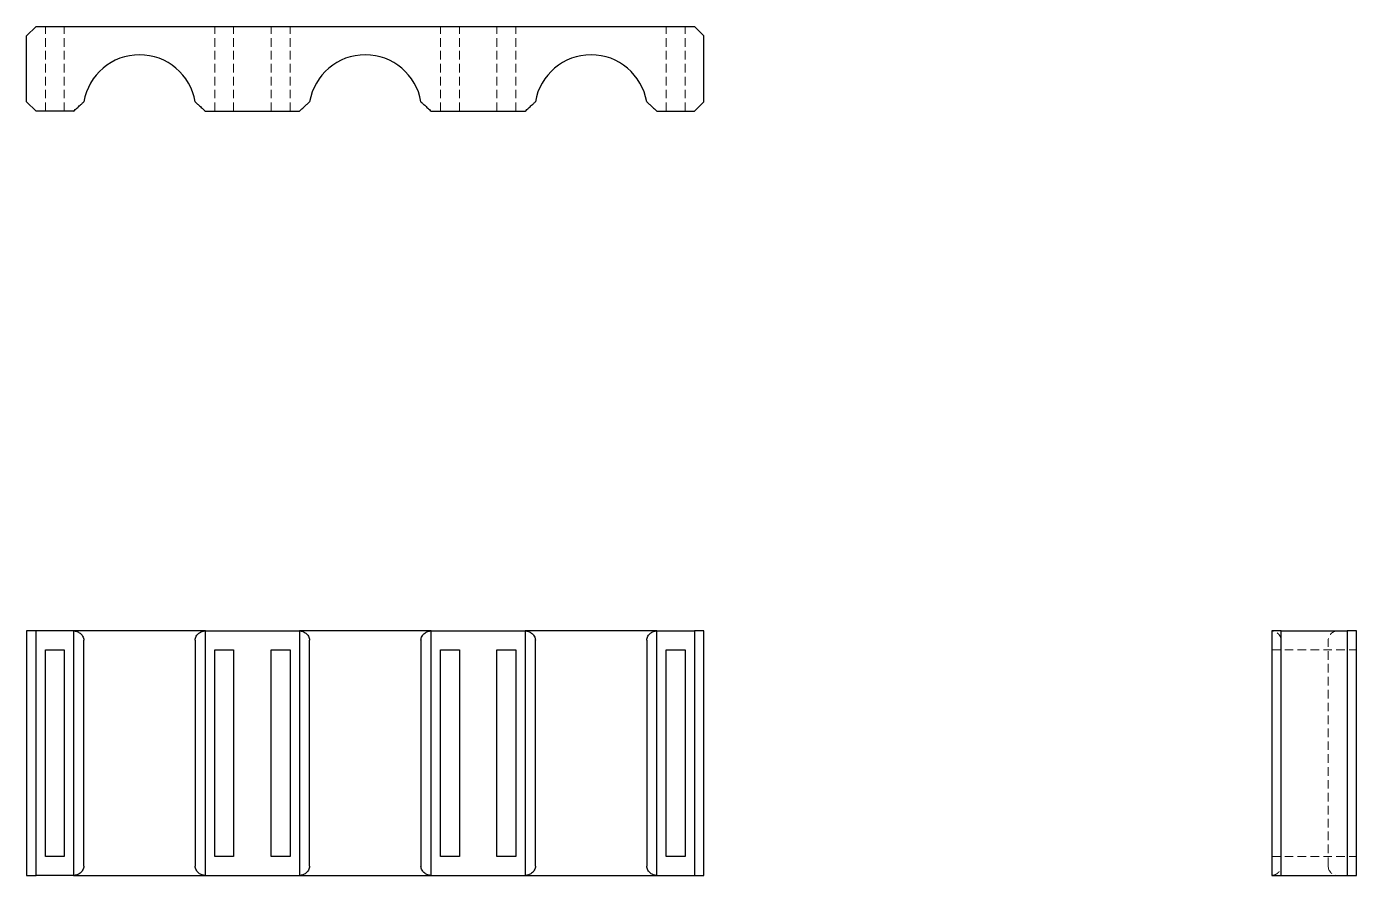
# Model space of a CAD drawing. Header units: millimetres. Extents: x 33 to 229, y 39 to 164.
import ezdxf

# ---------------------------------------------------------------- set-up
doc = ezdxf.new("R2010")
doc.units = ezdxf.units.MM
doc.linetypes.add('HIDDEN', pattern=[1.905, 1.27, -0.635])

msp = doc.modelspace()

# ---------------------------------------------------------------- linework, layer by layer
at = {"color": 7, "linetype": 'Continuous', "lineweight": 25}
for p, q in [((33, 162.94), (34.39, 164.33)), ((34.39, 164.33), (131.61, 164.33)), ((131.61, 164.33), (133, 162.94)), ((33, 153.21), (33, 162.94)), ((133, 153.21), (133, 162.94)), ((34.39, 151.83), (33, 153.21)), ((133, 153.21), (131.61, 151.83)), ((39.94, 151.83), (34.39, 151.83)), ((59.39, 151.83), (73.28, 151.83)), ((92.72, 151.83), (106.61, 151.83)), ((126.06, 151.83), (131.61, 151.83)), ((33, 75.06), (33, 38.94)), ((34.39, 75.06), (33, 75.06)), ((34.39, 38.94), (34.39, 75.06)), ((39.94, 75.06), (34.39, 75.06)), ((59.39, 75.06), (39.94, 75.06)), ((39.94, 75.06), (39.94, 38.94)), ((59.39, 38.94), (59.39, 75.06)), ((59.39, 75.06), (73.28, 75.06)), ((92.72, 75.06), (73.28, 75.06)), ((73.28, 75.06), (73.28, 38.94)), ((92.72, 38.94), (92.72, 75.06)), ((92.72, 75.06), (106.61, 75.06)), ((126.06, 75.06), (106.61, 75.06)), ((106.61, 75.06), (106.61, 38.94)), ((126.06, 38.94), (126.06, 75.06)), ((126.06, 75.06), (131.61, 75.06)), ((131.61, 75.06), (131.61, 38.94)), ((133, 75.06), (131.61, 75.06)), ((133, 38.94), (133, 75.06)), ((216.83, 75.06), (216.83, 38.94)), ((218.21, 75.06), (216.83, 75.06)), ((218.21, 38.94), (218.21, 75.06)), ((218.21, 75.06), (227.94, 75.06)), ((227.94, 75.06), (227.94, 38.94)), ((229.33, 75.06), (227.94, 75.06)), ((229.33, 38.94), (229.33, 75.06)), ((41.45, 40.33), (41.45, 73.67)), ((57.88, 73.67), (57.88, 40.33)), ((74.78, 40.33), (74.78, 73.67)), ((91.22, 73.67), (91.22, 40.33)), ((108.12, 40.33), (108.12, 73.67)), ((124.55, 73.67), (124.55, 40.33)), ((35.78, 72.28), (38.56, 72.28)), ((35.78, 41.72), (35.78, 72.28)), ((38.56, 72.28), (38.56, 41.72)), ((60.78, 72.28), (63.56, 72.28)), ((60.78, 41.72), (60.78, 72.28)), ((63.56, 72.28), (63.56, 41.72)), ((69.11, 72.28), (71.89, 72.28)), ((69.11, 41.72), (69.11, 72.28)), ((71.89, 72.28), (71.89, 41.72)), ((94.11, 72.28), (96.89, 72.28)), ((94.11, 41.72), (94.11, 72.28)), ((96.89, 72.28), (96.89, 41.72)), ((102.44, 72.28), (105.22, 72.28)), ((102.44, 41.72), (102.44, 72.28)), ((105.22, 72.28), (105.22, 41.72)), ((127.44, 72.28), (130.22, 72.28)), ((127.44, 41.72), (127.44, 72.28)), ((130.22, 72.28), (130.22, 41.72)), ((38.56, 41.72), (35.78, 41.72)), ((63.56, 41.72), (60.78, 41.72)), ((71.89, 41.72), (69.11, 41.72)), ((96.89, 41.72), (94.11, 41.72)), ((105.22, 41.72), (102.44, 41.72)), ((130.22, 41.72), (127.44, 41.72)), ((33, 38.94), (34.39, 38.94)), ((39.94, 38.94), (34.39, 38.94)), ((39.94, 38.94), (59.39, 38.94)), ((59.39, 38.94), (73.28, 38.94)), ((73.28, 38.94), (92.72, 38.94)), ((92.72, 38.94), (106.61, 38.94)), ((106.61, 38.94), (126.06, 38.94)), ((126.06, 38.94), (131.61, 38.94)), ((131.61, 38.94), (133, 38.94)), ((216.83, 38.94), (218.21, 38.94)), ((218.21, 38.94), (227.94, 38.94)), ((227.94, 38.94), (229.33, 38.94))]:
    msp.add_line(p, q, dxfattribs=at)
at = {"color": 7, "linetype": 'HIDDEN', "lineweight": 18}
for p, q in [((35.78, 151.83), (35.78, 164.33)), ((38.56, 151.83), (38.56, 164.33)), ((60.78, 151.83), (60.78, 164.33)), ((63.56, 151.83), (63.56, 164.33)), ((69.11, 151.83), (69.11, 164.33)), ((71.89, 151.83), (71.89, 164.33)), ((94.11, 151.83), (94.11, 164.33)), ((96.89, 151.83), (96.89, 164.33)), ((102.44, 151.83), (102.44, 164.33)), ((105.22, 151.83), (105.22, 164.33)), ((127.44, 151.83), (127.44, 164.33)), ((130.22, 151.83), (130.22, 164.33)), ((218.21, 73.67), (218.21, 40.33)), ((225.16, 40.33), (225.16, 73.67)), ((216.83, 72.28), (229.33, 72.28)), ((216.83, 41.72), (229.33, 41.72))]:
    msp.add_line(p, q, dxfattribs=at)
at = {"color": 7, "linetype": 'Continuous', "lineweight": 25}
for centre in [(49.67, 151.83), (83, 151.83), (116.33, 151.83)]:
    msp.add_arc(centre, 8.33, 9.5604, 170.4396, dxfattribs=at)
at = {"color": 7, "linetype": 'HIDDEN', "lineweight": 18}
for centre, start, end in [((226.55, 73.67), 90, 180), ((226.55, 40.33), 180, 270)]:
    msp.add_arc(centre, 1.39, start, end, dxfattribs=at)
at = {"color": 7, "linetype": 'Continuous', "lineweight": 25}
for points, knots in [([(39.94, 151.83), (40.11, 151.98), (40.27, 152.13), (40.59, 152.42), (40.75, 152.57), (41.04, 152.83), (41.17, 152.95), (41.33, 153.1), (41.37, 153.14), (41.43, 153.19), (41.45, 153.21), (41.45, 153.21)], [0, 0, 0, 0, 0.25, 0.25, 0.5, 0.5, 0.75, 0.75, 0.875, 0.875, 1, 1, 1, 1]), ([(57.88, 153.21), (57.88, 153.21), (57.95, 153.15), (58.16, 152.95), (58.29, 152.83), (58.58, 152.57), (58.74, 152.43), (59.06, 152.13), (59.22, 151.98), (59.39, 151.83)], [0, 0, 0, 0, 0.25, 0.25, 0.5, 0.5, 0.75, 0.75, 1, 1, 1, 1]), ([(73.28, 151.83), (73.44, 151.98), (73.61, 152.13), (73.93, 152.42), (74.08, 152.57), (74.37, 152.83), (74.5, 152.95), (74.66, 153.1), (74.7, 153.14), (74.77, 153.19), (74.78, 153.21), (74.78, 153.21)], [0, 0, 0, 0, 0.25, 0.25, 0.5, 0.5, 0.75, 0.75, 0.875, 0.875, 1, 1, 1, 1]), ([(91.22, 153.21), (91.22, 153.21), (91.29, 153.15), (91.5, 152.95), (91.63, 152.83), (91.92, 152.57), (92.07, 152.43), (92.39, 152.13), (92.56, 151.98), (92.72, 151.83)], [0, 0, 0, 0, 0.25, 0.25, 0.5, 0.5, 0.75, 0.75, 1, 1, 1, 1]), ([(106.61, 151.83), (106.78, 151.98), (106.94, 152.13), (107.26, 152.42), (107.42, 152.57), (107.7, 152.83), (107.84, 152.95), (107.99, 153.1), (108.04, 153.14), (108.1, 153.19), (108.12, 153.21), (108.12, 153.21)], [0, 0, 0, 0, 0.25, 0.25, 0.5, 0.5, 0.75, 0.75, 0.875, 0.875, 1, 1, 1, 1]), ([(124.55, 153.21), (124.55, 153.21), (124.62, 153.15), (124.83, 152.95), (124.96, 152.83), (125.25, 152.57), (125.4, 152.43), (125.72, 152.13), (125.89, 151.98), (126.06, 151.83)], [0, 0, 0, 0, 0.25, 0.25, 0.5, 0.5, 0.75, 0.75, 1, 1, 1, 1]), ([(39.94, 75.06), (40.11, 75.06), (40.27, 75.03), (40.59, 74.91), (40.75, 74.83), (41.04, 74.61), (41.17, 74.47), (41.33, 74.2), (41.37, 74.1), (41.43, 73.89), (41.45, 73.78), (41.45, 73.67)], [0, 0, 0, 0, 0.25, 0.25, 0.5, 0.5, 0.75, 0.75, 0.875, 0.875, 1, 1, 1, 1]), ([(57.88, 73.67), (57.88, 73.9), (57.95, 74.11), (58.16, 74.47), (58.29, 74.61), (58.58, 74.83), (58.74, 74.91), (59.06, 75.03), (59.22, 75.06), (59.39, 75.06)], [0, 0, 0, 0, 0.25, 0.25, 0.5, 0.5, 0.75, 0.75, 1, 1, 1, 1]), ([(73.28, 75.06), (73.44, 75.06), (73.61, 75.03), (73.93, 74.91), (74.08, 74.83), (74.37, 74.61), (74.5, 74.47), (74.66, 74.2), (74.7, 74.1), (74.77, 73.89), (74.78, 73.78), (74.78, 73.67)], [0, 0, 0, 0, 0.25, 0.25, 0.5, 0.5, 0.75, 0.75, 0.875, 0.875, 1, 1, 1, 1]), ([(91.22, 73.67), (91.22, 73.9), (91.29, 74.11), (91.5, 74.47), (91.63, 74.61), (91.92, 74.83), (92.07, 74.91), (92.39, 75.03), (92.56, 75.06), (92.72, 75.06)], [0, 0, 0, 0, 0.25, 0.25, 0.5, 0.5, 0.75, 0.75, 1, 1, 1, 1]), ([(106.61, 75.06), (106.78, 75.06), (106.94, 75.03), (107.26, 74.91), (107.42, 74.83), (107.7, 74.61), (107.84, 74.47), (107.99, 74.2), (108.04, 74.1), (108.1, 73.89), (108.12, 73.78), (108.12, 73.67)], [0, 0, 0, 0, 0.25, 0.25, 0.5, 0.5, 0.75, 0.75, 0.875, 0.875, 1, 1, 1, 1]), ([(124.55, 73.67), (124.55, 73.9), (124.62, 74.11), (124.83, 74.47), (124.96, 74.61), (125.25, 74.83), (125.4, 74.91), (125.72, 75.03), (125.89, 75.06), (126.06, 75.06)], [0, 0, 0, 0, 0.25, 0.25, 0.5, 0.5, 0.75, 0.75, 1, 1, 1, 1]), ([(41.45, 40.33), (41.45, 40.1), (41.38, 39.89), (41.17, 39.53), (41.04, 39.39), (40.75, 39.17), (40.6, 39.09), (40.28, 38.97), (40.11, 38.94), (39.94, 38.94)], [0, 0, 0, 0, 0.25, 0.25, 0.5, 0.5, 0.75, 0.75, 1, 1, 1, 1]), ([(59.39, 38.94), (59.22, 38.94), (59.06, 38.97), (58.74, 39.09), (58.58, 39.17), (58.3, 39.39), (58.16, 39.53), (58.01, 39.8), (57.96, 39.9), (57.9, 40.11), (57.88, 40.22), (57.88, 40.33)], [0, 0, 0, 0, 0.25, 0.25, 0.5, 0.5, 0.75, 0.75, 0.875, 0.875, 1, 1, 1, 1]), ([(74.78, 40.33), (74.78, 40.1), (74.71, 39.89), (74.5, 39.53), (74.37, 39.39), (74.08, 39.17), (73.93, 39.09), (73.61, 38.97), (73.44, 38.94), (73.28, 38.94)], [0, 0, 0, 0, 0.25, 0.25, 0.5, 0.5, 0.75, 0.75, 1, 1, 1, 1]), ([(92.72, 38.94), (92.56, 38.94), (92.39, 38.97), (92.07, 39.09), (91.92, 39.17), (91.63, 39.39), (91.5, 39.53), (91.34, 39.8), (91.3, 39.9), (91.23, 40.11), (91.22, 40.22), (91.22, 40.33)], [0, 0, 0, 0, 0.25, 0.25, 0.5, 0.5, 0.75, 0.75, 0.875, 0.875, 1, 1, 1, 1]), ([(108.12, 40.33), (108.12, 40.1), (108.05, 39.89), (107.84, 39.53), (107.71, 39.39), (107.42, 39.17), (107.26, 39.09), (106.94, 38.97), (106.78, 38.94), (106.61, 38.94)], [0, 0, 0, 0, 0.25, 0.25, 0.5, 0.5, 0.75, 0.75, 1, 1, 1, 1]), ([(126.06, 38.94), (125.89, 38.94), (125.73, 38.97), (125.41, 39.09), (125.25, 39.17), (124.96, 39.39), (124.83, 39.53), (124.67, 39.8), (124.63, 39.9), (124.57, 40.11), (124.55, 40.22), (124.55, 40.33)], [0, 0, 0, 0, 0.25, 0.25, 0.5, 0.5, 0.75, 0.75, 0.875, 0.875, 1, 1, 1, 1])]:
    msp.add_open_spline(points, degree=3, knots=knots, dxfattribs=at)
at = {"color": 7, "linetype": 'HIDDEN', "lineweight": 18}
for points, knots in [([(218.21, 73.67), (218.21, 73.9), (218.15, 74.11), (217.95, 74.47), (217.83, 74.61), (217.57, 74.83), (217.43, 74.91), (217.13, 75.03), (216.98, 75.06), (216.83, 75.06)], [0, 0, 0, 0, 0.25, 0.25, 0.5, 0.5, 0.75, 0.75, 1, 1, 1, 1]), ([(216.83, 38.94), (216.98, 38.94), (217.13, 38.97), (217.42, 39.09), (217.57, 39.17), (217.83, 39.39), (217.95, 39.53), (218.1, 39.8), (218.14, 39.9), (218.19, 40.11), (218.21, 40.22), (218.21, 40.33)], [0, 0, 0, 0, 0.25, 0.25, 0.5, 0.5, 0.75, 0.75, 0.875, 0.875, 1, 1, 1, 1])]:
    msp.add_open_spline(points, degree=3, knots=knots, dxfattribs=at)

doc.saveas('drawing.dxf')
